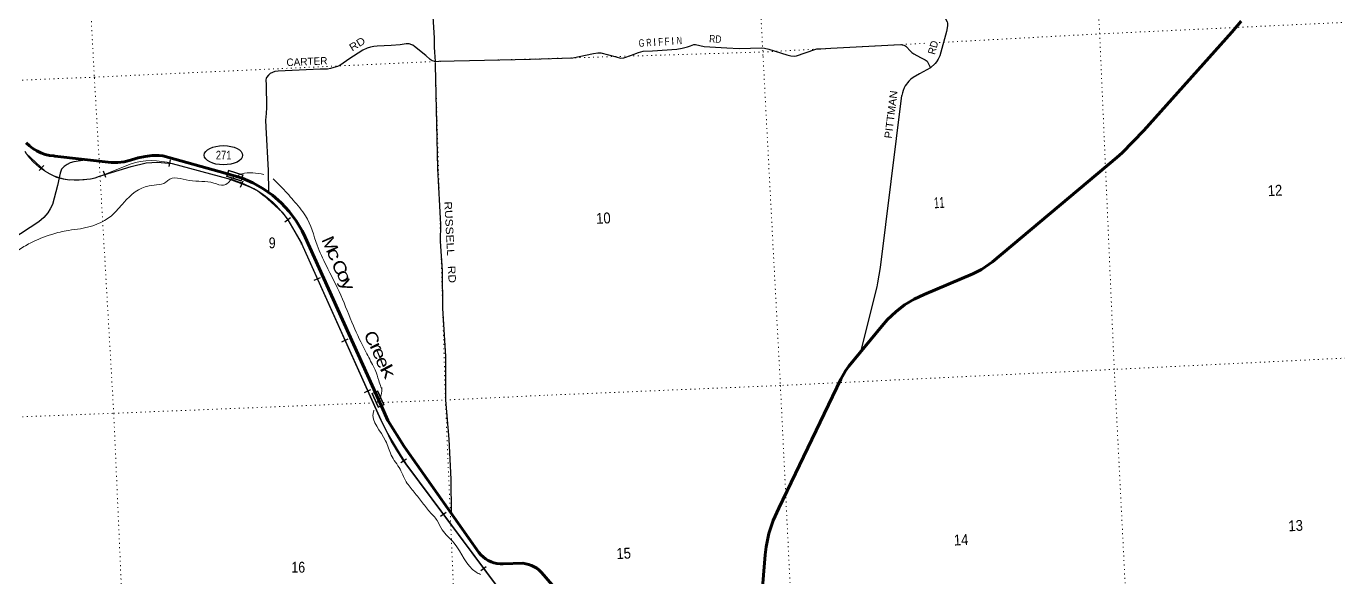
# Model space of a CAD drawing. Header units: feet. Extents: x 745759 to 1002271, y -170898 to 32007.
# Drawn here: x 929017 to 950127, y -110968 to -102104 of the extents above; entities that cross this region are included whole.
import ezdxf
from ezdxf.enums import TextEntityAlignment as Align

# ---------------------------------------------------------------- set-up
doc = ezdxf.new("R2010")
doc.units = ezdxf.units.FT
doc.header["$LTSCALE"] = 48
doc.linetypes.add('DOTTED', pattern=[1.5, 0.3, -1.2])
for name, color, linetype, lineweight in [('17', 7, 'Continuous', 25), ('23', 7, 'Continuous', 70), ('29', 7, 'Continuous', 25), ('34', 7, 'Continuous', 13), ('39', 7, 'Continuous', 13), ('59', 7, 'Continuous', 13), ('7', 7, 'DOTTED', 13)]:
    doc.layers.add(name, color=color, linetype=linetype, lineweight=lineweight)
doc.layers.add('30', color=7, linetype='Continuous')
doc.layers.add('41', color=7, linetype='Continuous')

msp = doc.modelspace()

# ---------------------------------------------------------------- linework, layer by layer
at = {"layer": '17'}
msp.add_ellipse((932190.88, -104181.4), major_axis=(309.24, -1), ratio=0.500121, dxfattribs=at)
at = {"layer": '23'}
for points in [[(940739.36, -112706.75), (940908.69, -110617.09), (940924.89, -110488.55), (940970.51, -110272.96), (941038.41, -110063.32), (941127.85, -109861.93), (942128.43, -107784.63), (942204.69, -107654.2), (942258.48, -107577.86), (942786.44, -106934.25), (942881.9, -106824.82), (943012.02, -106701.47), (943154.32, -106592.4), (943307.24, -106498.8), (943469.1, -106421.7), (944255.55, -106091.91), (944390.85, -106020.17), (944517.91, -105934.69), (944567.75, -105895.51), (946569.56, -104219.32), (946655.29, -104141.72), (947005.9, -103783.98), (948424.29, -102202.5), (948570.32, -102023.21)], [(937484.44, -111097.63), (937312.04, -110900.25), (937307.46, -110895.32), (937272.27, -110861.71), (937233.77, -110831.96), (937192.36, -110806.4), (937148.51, -110785.3), (937102.7, -110768.91), (937055.42, -110757.39), (937007.2, -110750.88), (936693.45, -110759.05), (936691.93, -110759.1), (936642.4, -110758.22), (936593.24, -110752.16), (936544.97, -110740.99), (936498.14, -110724.84), (936453.26, -110703.89), (936410.81, -110678.35), (936371.26, -110648.52), (936335.04, -110614.72), (936302.56, -110577.32), (935135.47, -108921.94), (935098.13, -108869.59), (934836.1, -108452.03), (934733.13, -108223.51), (933507.13, -105502.66), (933456.03, -105397.22), (933360.32, -105236.22), (933248.3, -105086.11), (933121.2, -104948.53), (932980.42, -104824.99), (932827.5, -104716.85), (932664.11, -104625.28), (932492.04, -104551.29), (932219.94, -104470.33), (931214.13, -104192.37), (931156, -104187.65), (931042.29, -104187.44), (930929.18, -104199.13), (930817.9, -104222.57), (930709.69, -104257.51), (930694.1, -104262.03), (930592.65, -104284.92), (930489.36, -104297.08), (930385.36, -104298.38), (929476.52, -104194.5), (929462.77, -104193.58), (929390.83, -104184.24), (929320.27, -104167.43), (929251.85, -104143.34), (929186.32, -104112.23), (929124.4, -104074.44), (929066.78, -104030.39), (929014.07, -103980.55)]]:
    msp.add_lwpolyline(points, dxfattribs=at)
at = {"layer": '29'}
for p, q in [((935596.06, -102673.76), (935657.25, -102669.48)), ((935657.25, -102669.48), (937132.8, -102634.45)), ((942767.03, -105986.33), (943112.21, -103221.3))]:
    msp.add_line(p, q, dxfattribs=at)
for points in [[(943445.29, -100667.41), (943480.21, -100997.64), (943595.87, -101529.96), (943613.22, -101596.5), (943642.14, -101657.25), (943752.02, -101871.33), (943838.76, -102033.34), (943847.44, -102056.49), (943847.44, -102096.99), (943827.2, -102189.57), (943720.21, -102583.02), (943694.18, -102635.09), (943668.16, -102675.6), (943645.03, -102704.53), (943572.74, -102773.96)], [(935508.13, -100721.01), (935516.93, -101084.58), (935528.65, -101459.88), (935555.03, -101864.51), (935584.34, -102295.52), (935584.34, -102447.99), (935596.06, -102673.76)], [(935596.06, -102673.76), (935550.64, -102662.74), (935516.93, -102642.22), (935446.6, -102577.71), (935264.9, -102428.18), (935239.99, -102409.12), (935220.94, -102401.79), (935181.37, -102390.06), (935159.39, -102387.13), (935130.09, -102387.13), (935036.3, -102401.79), (934889.77, -102416.45), (934664.11, -102425.25), (934612.81, -102431.11), (934558.61, -102439.91), (934504.38, -102457.5), (934435.52, -102489.75), (934206.93, -102633.42), (934080.91, -102724.32), (934051.58, -102740.44), (934028.14, -102752.17), (933966.61, -102771.23), (933913.84, -102785.89), (933864.04, -102794.69), (933746.81, -102797.62), (933072.76, -102826.94), (933019.99, -102834.27), (932978.98, -102847.47), (932945.26, -102867.99), (932914.51, -102894.38), (932883.71, -102929.56), (932877.85, -102941.29), (932873.48, -102970.62), (932876.41, -103043.92), (932885.2, -103410.43), (932879.34, -103507.19)], [(937132.8, -102634.45), (937815.29, -102612.92), (938145.27, -102542.09)], [(938145.27, -102542.09), (938217.59, -102530.95), (938263.85, -102533.84), (938512.53, -102597.49), (938581.92, -102617.74), (938633.97, -102614.84), (938761.2, -102568.56), (938873.97, -102525.16), (938946.26, -102504.91), (939096.62, -102499.12), (939489.87, -102473.09), (939576.62, -102458.62), (939659.91, -102437.57), (939708.11, -102420.55), (939764.57, -102400.76), (939790.59, -102400.76), (939929.39, -102429.69), (940293.72, -102452.84), (940490.35, -102464.41), (940854.68, -102452.84), (940900.95, -102455.73), (940970.35, -102475.98), (941259.5, -102562.77), (941323.11, -102580.13), (941383.83, -102585.92), (941415.65, -102580.13), (941554.44, -102533.84), (941727.93, -102475.98), (941965.04, -102458.62), (943086.96, -102400.76), (943117.32, -102402.22), (943141.9, -102409.45), (943159.24, -102415.24), (943173.71, -102423.91), (943253.22, -102510.71), (943254.67, -102510.7), (943273.46, -102529.52), (943305.27, -102549.77), (943410.82, -102609.06), (943486, -102643.77), (943501.89, -102653.92), (943516.35, -102668.38), (943572.74, -102773.96)], [(935596.56, -102700.1), (935598.9, -102725.57), (935636.69, -104393.41)], [(943572.74, -102773.96), (943394.9, -102869.45), (943290.8, -102927.31), (943254.66, -102954.8), (943222.85, -102988.07), (943165.02, -103063.28), (943149.11, -103093.66), (943133.21, -103138.5), (943120.2, -103174.67), (943112.21, -103221.3)], [(932879.34, -103507.19), (932867.59, -103617.12), (932870.52, -103728.54), (932911.55, -104426.39), (932914.48, -104766.51)], [(929994.89, -104254.2), (929784.55, -104288.57), (929725.92, -104306.17), (929676.11, -104329.62), (929626.28, -104364.81), (929585.26, -104405.85), (929561.8, -104470.37), (929520.77, -104669.75), (929438.71, -104974.69), (929403.56, -105042.12), (929362.51, -105109.57), (929298.05, -105185.79), (929221.84, -105256.17), (926607.68, -106962.67), (926420.12, -107062.36), (926346.86, -107091.68), (926264.8, -107115.13), (926138.37, -107129.27)], [(935636.69, -104393.41), (935685.38, -105295.81), (935681.22, -105565.78), (935712.89, -106043.87), (935714.76, -106641.84), (935767.64, -107423.21), (935763.36, -108121.98)], [(942456.93, -107326.1), (942712.5, -106300.58), (942724.06, -106234.04), (942767.03, -105986.33)], [(935763.36, -108121.98), (935819.09, -108752.61), (935850.46, -109401.59), (935854.78, -109946.54)]]:
    msp.add_lwpolyline(points, dxfattribs=at)
msp.add_arc((941821.69, -102899.84), 432.35, 93.48233, 109.47593, dxfattribs=at)
at = {"layer": '34', "lineweight": 25}
for p, q in [((931316.61, -104364.22), (931336.95, -104255.5)), ((929224.96, -104426.93), (929300.41, -104346.05)), ((930299.6, -104538.08), (930258.23, -104435.5)), ((932466.58, -104695.32), (932508.49, -104592.96)), ((933178.7, -105250.9), (933267.65, -105185.16)), ((933652.85, -106193.29), (933753.76, -106147.99)), ((934095.17, -107184.91), (934196.07, -107139.61)), ((934461.61, -107999.84), (934562.52, -107954.54)), ((935044.1, -109127.52), (935138.98, -109070.68)), ((935684.93, -109993.81), (935773.63, -109927.72)), ((936331.55, -110866.06), (936420.25, -110799.98))]:
    msp.add_line(p, q, dxfattribs=at)
at = {"layer": '34'}
for p, q in [((931366.22, -104316.42), (932260.22, -104555.91)), ((935122.99, -109150.03), (937547.32, -112403.94))]:
    msp.add_line(p, q, dxfattribs=at)
at = {"layer": '34', "lineweight": 25}
msp.add_lwpolyline([(928993.58, -104114.13), (929017.42, -104155.08), (929321.11, -104438.4), (929394.77, -104482.09), (929502.71, -104532.95), (929608.71, -104561.25), (929713.03, -104575.67), (929927.11, -104573.91), (930051.24, -104561.25), (930127.16, -104543.76), (930196.48, -104520.8), (930706.1, -104361.64), (930947.15, -104303.92), (931131.42, -104292.75), (931366.46, -104315.35), (932260.57, -104554.87), (932466.09, -104628.7), (932627.28, -104693.21), (932743.03, -104752.41), (932847.08, -104836.88), (933135.28, -105095.89), (933229.23, -105223.02), (933450.84, -105609.96), (933449.82, -105612.28), (933448.46, -105604.7), (934722.3, -108442.15), (934830.19, -108659.13), (935123.91, -109149.42), (937538.16, -112383.08)], dxfattribs=at)
at = {"layer": '34'}
for points in [[(930196.86, -104521.83), (930690.48, -104322.74), (930690.48, -104322.74)], [(933228.31, -105223.62), (933449.75, -105610.27), (933449.82, -105612.28)], [(933449.75, -105610.27), (934721.31, -108442.62), (934829.22, -108659.66)]]:
    msp.add_lwpolyline(points, dxfattribs=at)
for centre, radius, start, end in [((929844.07, -103573.46), 1011.86, 215.13342, 290.40519), ((931038.6, -105415.07), 1146.46, 73.39515, 107.67656), ((931909.44, -106100.15), 1583.58, 33.60821, 77.20226), ((937262.33, -107535.21), 2680.38, 204.80372, 217.04625)]:
    msp.add_arc(centre, radius, start, end, dxfattribs=at)
at = {"layer": '39'}
msp.add_line((934649.41, -108169.57), (934646.55, -108178.74), dxfattribs=at)
for points in [[(932328.47, -104550.76), (932487.69, -104481.55), (932842.91, -104490.31)], [(925026.33, -107785.81), (925115, -107748.23), (925397.79, -107615.17), (925993.32, -107479.38), (926430.33, -107274.18), (926555.19, -107193.89), (926697.89, -107140.36), (926885.18, -107024.38), (927368.86, -106726.33), (927827.72, -106566.77), (928094.81, -106444.34), (928223.2, -106324.92), (928336.87, -106133.55), (928552.95, -105935.95), (928882.94, -105712.91), (929079.14, -105596.93), (929428.5, -105455.74), (929695.73, -105391.71), (929887.86, -105364.62), (930389.15, -105155.19), (930590.41, -104938.5), (930993.11, -104674.24), (931289.88, -104593.03), (931293.75, -104588.86), (931639.77, -104588.42), (932037.56, -104628.4), (932193.82, -104665.03), (932328.47, -104550.76)], [(932989.64, -104560.51), (933216.51, -104793.14), (933313.14, -104904.42), (933513.55, -105156.92), (933699.99, -105631.42), (933842.57, -105952.47), (934079.61, -106435.21), (934282.79, -106927.22), (934481.3, -107346.92), (934600.23, -107572.17), (934691.48, -107810.5), (934740.05, -107927.54), (934739.9, -107923.52), (934737.69, -107974.19), (934649.41, -108169.57)], [(934612.92, -108286.46), (934605.27, -108310.97), (934801.54, -108779.08), (934890.41, -109007.43), (935033.68, -109237.83), (935120.85, -109419.93), (935243.66, -109586.64), (935378.61, -109754.93), (935509.39, -109919.34), (935629.23, -110059.98), (935711.2, -110210.05), (935904.17, -110424.56), (936258.68, -110894.19), (936328.37, -110930.55)]]:
    msp.add_spline(points, degree=3, dxfattribs=at)
at = {"layer": '59'}
for points in [[(932271.76, -104424.15), (932510.23, -104499.21), (932478.7, -104599.36), (932240.23, -104524.3)], [(932250.26, -104519.06), (932276.99, -104434.18), (932500.19, -104504.44), (932473.46, -104589.32)], [(934682.46, -108243.53), (934579.54, -108015.7), (934675.22, -107972.47), (934778.15, -108200.3)], [(934671.22, -107983.06), (934590.12, -108019.69), (934686.45, -108232.93), (934767.55, -108196.3)]]:
    msp.add_lwpolyline(points, close=True, dxfattribs=at)
at = {"layer": '7'}
for points in [[(934184.92, -74909.69), (934236.15, -75926.17), (934489.18, -81281.12), (934739.36, -86618.08), (935013.62, -91976.74), (935343.14, -97307.46), (935601.19, -102684.35), (935763.36, -108121.98), (936198.64, -118218.95)], [(939684.15, -77000.76), (939876.73, -81077.3), (940082.96, -86383.51), (940332.26, -91746.01), (940586.98, -97096.16), (940876.45, -102593.54), (941155.36, -107888.25), (941647.99, -117993.68)], [(929310.68, -85646.08), (929357.88, -86855.71), (929598.85, -92211.21), (929827.76, -97567.26), (930113.67, -102936.85), (930425.07, -108335.5), (930660.01, -113691.27), (930894.82, -118433.09)], [(947016.69, -117773.25), (946802.17, -113014.77), (946529.58, -107629.24), (946294.41, -102227.73), (945985.49, -96880.28), (945656.89, -91501.56), (945553.07, -88703)], [(943711.39, -102366.66), (946294.41, -102227.73), (951640.82, -101976.15), (957058.22, -101775.45), (962446.8, -101562.07), (967897.3, -101339.58), (968352.86, -101308.83)], [(937132.8, -102634.45), (940875.55, -102519.19), (943493.71, -102378.37)], [(905919.59, -104046.15), (908726.28, -103908.99), (913932.58, -103671.24), (919254.97, -103418.15), (924707.23, -103143.08), (930111.74, -102924.55), (935599.26, -102672.05), (937132.8, -102634.45)], [(953566.2, -107305.75), (951907.6, -107366), (946529.58, -107629.24), (941155.36, -107888.25), (937358.89, -108046.44)], [(934764.26, -108161.94), (935763.36, -108121.98), (937358.89, -108046.44)], [(906138.2, -109455.71), (908991.2, -109318.1), (914224.07, -109044.9), (919542.62, -108796.02), (924997.81, -108540.95), (930425.07, -108335.5), (934646.38, -108166.66)]]:
    msp.add_lwpolyline(points, dxfattribs=at)

# ---------------------------------------------------------------- texts
at = {"layer": '17', "width": 0.8}
msp.add_text('271', height=140, dxfattribs=at).set_placement((932193.78, -104249.71), align=Align.CENTER)
at = {"layer": '30'}
for s, rotation, width, p in [('RD', 32.15, 1.15, (934262.82, -102512.37)), ('RD', 356.364, 0.85, (940006.05, -102362.59)), ('RD', 74.788, 0.95, (943641.55, -102569.19)), ('PITTMAN', 82.884, 1.1, (942946.12, -103917.35)), ('RUSSELL   RD', 273.088, 1.2, (935745.62, -104927.38))]:
    msp.add_text(s, height=120, rotation=rotation, dxfattribs=dict(at, width=width)).set_placement(p)
for s, rotation, width, p in [('G', 2.205, 0.65, (938923.27, -102434.17)), ('R', 3.787, 0.7, (939043.09, -102426.48)), ('F', 3.787, 0.8, (939232.12, -102414.07)), ('F', 3.787, 0.8, (939333.94, -102408.37)), ('N', 3.657, 0.7, (939532.64, -102394.56))]:
    msp.add_text(s, height=120, rotation=rotation, dxfattribs=dict(at, width=width)).set_placement(p, align=Align.CENTER)
for rotation, p in [(3.787, (939134.99, -102420.21)), (2.47, (939423.86, -102401.71))]:
    msp.add_text('I', height=120, rotation=rotation, dxfattribs=at).set_placement(p, align=Align.CENTER)
msp.add_text('CARTER', height=120, rotation=2.491, dxfattribs=at).set_placement((933207.79, -102747.18))
at = {"layer": '41'}
for s, rotation, width, p in [('M', 293.652, 1.15, (933815.04, -105656.35)), ('c', 294.241, 1.5, (933883.14, -105808.97)), ('C', 296.225, 1.25, (933973.55, -106031.73)), ('y', 292.342, 1.35, (934102.56, -106297.26)), ('o', 296.079, 1.35, (934045.42, -106166.15)), ('C', 294.837, 1.2, (934490.58, -107168.8)), ('r', 295.789, 1.5, (934566.33, -107305.21)), ('e', 292.223, 1.25, (934608.69, -107407.6)), ('e', 290.358, 1.2, (934664.74, -107548.99)), ('k', 297.768, 1.6, (934750.38, -107707.25))]:
    msp.add_text(s, height=200, rotation=rotation, dxfattribs=dict(at, width=width)).set_placement(p, align=Align.CENTER)
at = {"layer": '7'}
for s, width, p in [('12', 0.9, (949003.62, -104841.25)), ('11', 0.65, (943632.49, -105035.76)), ('10', 0.9, (938193.7, -105287.11)), ('13', 0.9, (949335.87, -110236.99)), ('14', 0.9, (943950.95, -110465.95)), ('15', 0.9, (938520.16, -110684))]:
    msp.add_text(s, height=175, rotation=2.845, dxfattribs=dict(at, width=width)).set_placement(p)
at = {"layer": '7', "width": 0.85}
for s, p in [('9', (932920.04, -105679.29)), ('16', (933284.55, -110901.95))]:
    msp.add_text(s, height=175, dxfattribs=at).set_placement(p)

doc.saveas('drawing.dxf')
